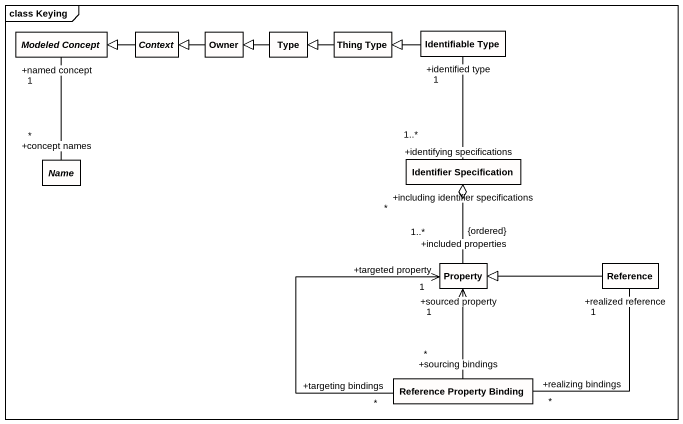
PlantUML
@startuml
mainframe class Keying
hide circle
hide empty members
abstract class "Modeled Concept" as Modeled_Concept #FFFDFC
abstract class Context #FFFDFC
class Owner #FFFDFC
class Type #FFFDFC
class "Thing Type" as Thing_Type #FFFDFC
class "Identifiable Type" as Identifiable_Type #FFFDFC
abstract class Name #FFFDFC
class "Identifier Specification" as Identifier_Specification #FFFDFC
class Property #FFFDFC
class Reference #FFFDFC
class "Reference Property Binding" as Reference_Property_Binding #FFFDFC
Modeled_Concept "1\n+named concept" -- "*\n+concept names" Name
Context -left-|> Modeled_Concept
Owner -left-|> Context
Type -left-|> Owner
Thing_Type -left-|> Type
Identifiable_Type -left-|> Thing_Type
Identifier_Specification "1..*\n+identifying specifications" -up- "1\n+identified type" Identifiable_Type
Identifier_Specification "+including identifier specifications\n*" o-- "+included properties\n1..*\n{ordered}" Property
Property "1\n+targeted property" <-- "*\n+targeting bindings" Reference_Property_Binding
Reference -left-|> Property
Reference "1\n+realized reference" -- "*\n+realizing bindings" Reference_Property_Binding
Reference_Property_Binding "*\n+sourcing bindings" -up-> "1\n+sourced property" Property
@enduml
